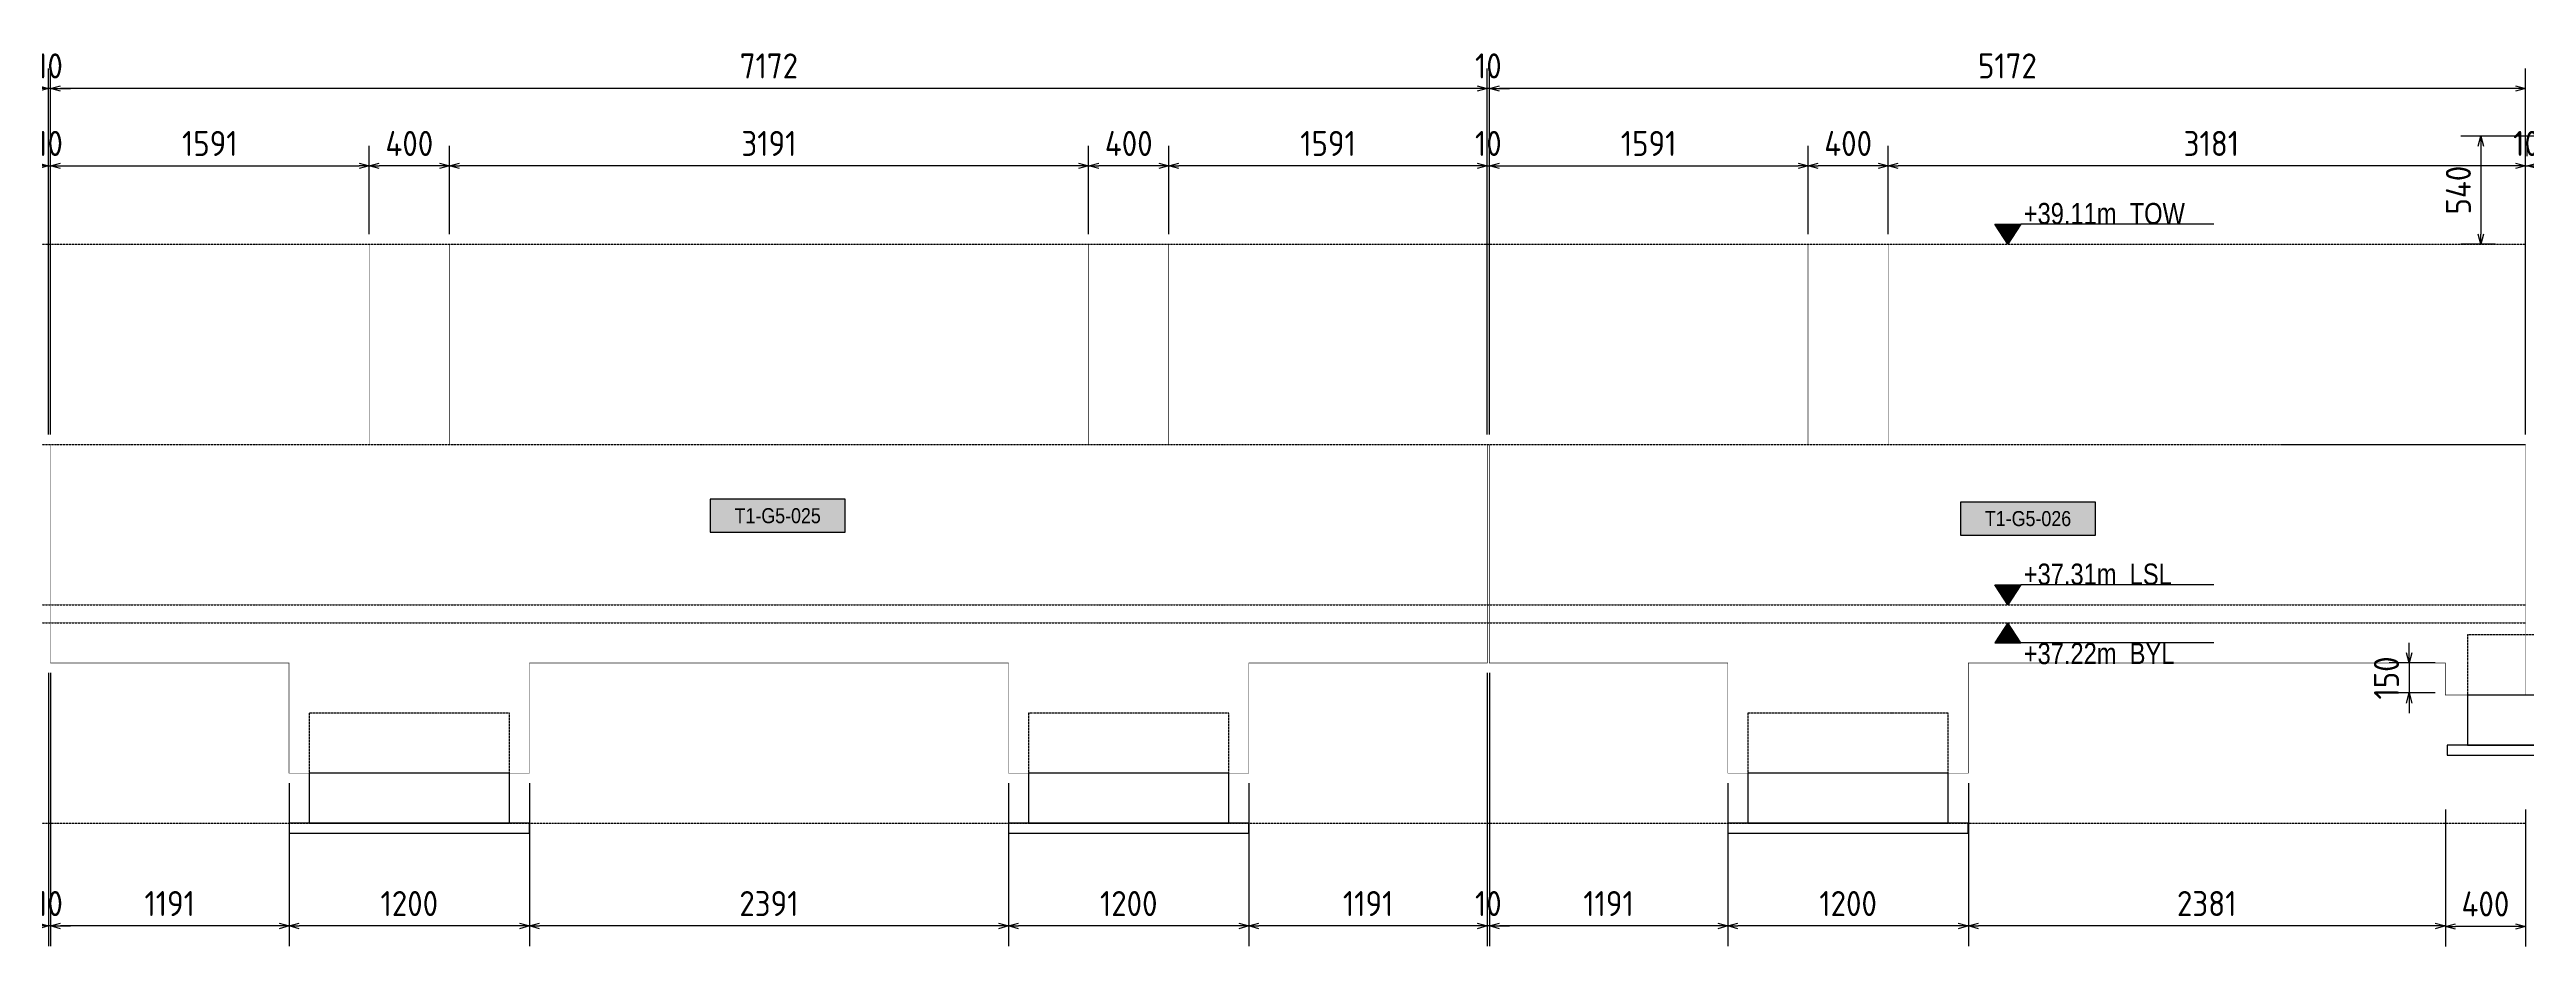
# Model space of a CAD drawing. Header units: centimetres. Extents: x -6122352 to 4157695, y -1694241 to 1947892.
# Drawn here: x 3335154 to 3347518, y -40057 to -35580 of the extents above; entities that cross this region are included whole.
import ezdxf
from ezdxf.enums import TextEntityAlignment as Align

# ---------------------------------------------------------------- set-up
doc = ezdxf.new("R2010")
doc.units = ezdxf.units.CM
doc.header["$MEASUREMENT"] = 0
doc.header["$PDMODE"] = 66
doc.header["$PDSIZE"] = 100
doc.linetypes.add('23585-XR-AR-END-SETTING OUT PLAN$0$HIDDEN', pattern=[0.375, 0.25, -0.125])
doc.linetypes.add('DASHED2', pattern=[0.375, 0.25, -0.125])
for name, color, linetype in [('0-T1-NEW', 7, 'Continuous'), ('00-MI-DIM', 7, 'Continuous'), ('@MI-TYPE-01', 30, 'Continuous'), ('JML-Dimension', 1, 'Continuous'), ('PANEL-TAGS', 7, 'Continuous'), ('SECTION', 130, 'Continuous')]:
    doc.layers.add(name, color=color, linetype=linetype)
doc.styles.add('PANELTAG_STYLE', font='arial.ttf')
doc.styles.add('Schueco-BEMSTIL', font='isocpeur.ttf', dxfattribs={"width": 0.9})
doc.styles.add('txt-Pisa-std', font='arial.ttf', dxfattribs={"width": 0.8})
doc.dimstyles.new('MI- JWC-TXT-2.5 MM', dxfattribs={"dimscale": 1.5, "dimtxt": 2.5, "dimasz": 1, "dimexe": 2, "dimexo": 1, "dimgap": 1, "dimtad": 1, "dimdec": 0, "dimdsep": 46, "dimtxsty": 'Schueco-BEMSTIL', "dimblk": 'OPEN30', "dimcen": 0, "dimdle": 2, "dimclrd": 140, "dimclre": 8, "dimclrt": 40, "dimadec": 0, "dimazin": 2, "dimtfac": 1, "dimtdec": 0, "dimtix": 1, "dimtmove": 2, "dimatfit": 3, "dimldrblk": 'OPEN', "dimfxl": 2, "dimlwd": -1, "dimlwe": -1, "dimarcsym": 0})

# ---------------------------------------------------------------- blocks, each defined once
blk = doc.blocks.new('_Open30')
at = {"color": 0, "linetype": 'ByBlock', "lineweight": -2}
for p, q in [((-1, 0.27), (0, 0)), ((0, 0), (-1, -0.27)), ((0, 0), (-1, 0))]:
    blk.add_line(p, q, dxfattribs=at)
blk = doc.blocks.new('*D2909')
at = {"layer": '00-MI-DIM', "color": 8, "transparency": 16777216}
for p, q in [((3344332, -36502), (3344332, -36061)), ((3347513, -37502), (3347513, -36061))]:
    blk.add_line(p, q, dxfattribs=at)
at = {"layer": '00-MI-DIM', "color": 140, "transparency": 16777216}
blk.add_line((3347463, -36161), (3344382, -36161), dxfattribs=at)
at = {"layer": 'Defpoints', "color": 0, "transparency": 16777216}
for p in [(3344332, -36161), (3344332, -36552), (3347513, -37552)]:
    blk.add_point(p, dxfattribs=at)
at = {"layer": '00-MI-DIM', "color": 140, "transparency": 16777216, "xscale": 50, "yscale": 50, "zscale": 50, "rotation": 180}
blk.add_blockref('_Open30', (3344332, -36161), dxfattribs=at)
at = {"layer": '00-MI-DIM', "color": 140, "transparency": 16777216, "xscale": 50, "yscale": 50, "zscale": 50}
blk.add_blockref('_Open30', (3347513, -36161), dxfattribs=at)
at = {"layer": '00-MI-DIM', "color": 40, "transparency": 16777216, "insert": (3345945, -36049), "char_height": 125, "attachment_point": 5, "style": 'Schueco-BEMSTIL'}
blk.add_mtext('3181', dxfattribs=at)
blk = doc.blocks.new('_Open')
at = {"color": 0, "linetype": 'ByBlock', "lineweight": -2}
for p, q in [((-1, 0.2), (0, 0)), ((-1, -0.2), (0, 0)), ((0, 0), (-1, 0))]:
    blk.add_line(p, q, dxfattribs=at)
blk = doc.blocks.new('*D2910')
at = {"layer": '00-MI-DIM', "color": 8, "transparency": 16777216}
for p, q in [((3343932, -36502), (3343932, -36061)), ((3344332, -36502), (3344332, -36061))]:
    blk.add_line(p, q, dxfattribs=at)
at = {"layer": '00-MI-DIM', "color": 140, "transparency": 16777216}
blk.add_line((3344282, -36161), (3343982, -36161), dxfattribs=at)
at = {"layer": 'Defpoints', "color": 0, "transparency": 16777216}
for p in [(3343932, -36161), (3343932, -36552), (3344332, -36552)]:
    blk.add_point(p, dxfattribs=at)
at = {"layer": '00-MI-DIM', "color": 140, "transparency": 16777216, "xscale": 50, "yscale": 50, "zscale": 50, "rotation": 180}
blk.add_blockref('_Open30', (3343932, -36161), dxfattribs=at)
at = {"layer": '00-MI-DIM', "color": 140, "transparency": 16777216, "xscale": 50, "yscale": 50, "zscale": 50}
blk.add_blockref('_Open30', (3344332, -36161), dxfattribs=at)
at = {"layer": '00-MI-DIM', "color": 40, "transparency": 16777216, "insert": (3344132, -36049), "char_height": 125, "attachment_point": 5, "style": 'Schueco-BEMSTIL'}
blk.add_mtext('400', dxfattribs=at)
blk = doc.blocks.new('*D2911')
at = {"layer": '00-MI-DIM', "color": 8, "transparency": 16777216}
for p, q in [((3340741, -36502), (3340741, -36061)), ((3342331, -36502), (3342331, -36061))]:
    blk.add_line(p, q, dxfattribs=at)
at = {"layer": '00-MI-DIM', "color": 140, "transparency": 16777216}
blk.add_line((3342281, -36161), (3340791, -36161), dxfattribs=at)
at = {"layer": 'Defpoints', "color": 0, "transparency": 16777216}
for p in [(3340741, -36161), (3340741, -36552), (3342331, -36552)]:
    blk.add_point(p, dxfattribs=at)
at = {"layer": '00-MI-DIM', "color": 140, "transparency": 16777216, "xscale": 50, "yscale": 50, "zscale": 50, "rotation": 180}
blk.add_blockref('_Open30', (3340741, -36161), dxfattribs=at)
at = {"layer": '00-MI-DIM', "color": 140, "transparency": 16777216, "xscale": 50, "yscale": 50, "zscale": 50}
blk.add_blockref('_Open30', (3342331, -36161), dxfattribs=at)
at = {"layer": '00-MI-DIM', "color": 40, "transparency": 16777216, "insert": (3341536, -36049), "char_height": 125, "attachment_point": 5, "style": 'Schueco-BEMSTIL'}
blk.add_mtext('1591', dxfattribs=at)
blk = doc.blocks.new('*D2912')
at = {"layer": '00-MI-DIM', "color": 8, "transparency": 16777216}
for p, q in [((3340341, -36502), (3340341, -36061)), ((3340741, -36142), (3340741, -36061))]:
    blk.add_line(p, q, dxfattribs=at)
at = {"layer": '00-MI-DIM', "color": 140, "transparency": 16777216}
blk.add_line((3340691, -36161), (3340391, -36161), dxfattribs=at)
at = {"layer": 'Defpoints', "color": 0, "transparency": 16777216}
for p in [(3340341, -36161), (3340741, -36192), (3340341, -36552)]:
    blk.add_point(p, dxfattribs=at)
at = {"layer": '00-MI-DIM', "color": 140, "transparency": 16777216, "xscale": 50, "yscale": 50, "zscale": 50, "rotation": 180}
blk.add_blockref('_Open30', (3340341, -36161), dxfattribs=at)
at = {"layer": '00-MI-DIM', "color": 140, "transparency": 16777216, "xscale": 50, "yscale": 50, "zscale": 50}
blk.add_blockref('_Open30', (3340741, -36161), dxfattribs=at)
at = {"layer": '00-MI-DIM', "color": 40, "transparency": 16777216, "insert": (3340541, -36049), "char_height": 125, "attachment_point": 5, "style": 'Schueco-BEMSTIL'}
blk.add_mtext('400', dxfattribs=at)
blk = doc.blocks.new('*D2913')
at = {"layer": '00-MI-DIM', "color": 8, "transparency": 16777216}
for p, q in [((3337150, -36502), (3337150, -36061)), ((3340341, -36502), (3340341, -36061))]:
    blk.add_line(p, q, dxfattribs=at)
at = {"layer": '00-MI-DIM', "color": 140, "transparency": 16777216}
blk.add_line((3340291, -36161), (3337200, -36161), dxfattribs=at)
at = {"layer": 'Defpoints', "color": 0, "transparency": 16777216}
for p in [(3337150, -36161), (3337150, -36552), (3340341, -36552)]:
    blk.add_point(p, dxfattribs=at)
at = {"layer": '00-MI-DIM', "color": 140, "transparency": 16777216, "xscale": 50, "yscale": 50, "zscale": 50, "rotation": 180}
blk.add_blockref('_Open30', (3337150, -36161), dxfattribs=at)
at = {"layer": '00-MI-DIM', "color": 140, "transparency": 16777216, "xscale": 50, "yscale": 50, "zscale": 50}
blk.add_blockref('_Open30', (3340341, -36161), dxfattribs=at)
at = {"layer": '00-MI-DIM', "color": 40, "transparency": 16777216, "insert": (3338745, -36049), "char_height": 125, "attachment_point": 5, "style": 'Schueco-BEMSTIL'}
blk.add_mtext('3191', dxfattribs=at)
blk = doc.blocks.new('*D2914')
at = {"layer": '00-MI-DIM', "color": 8, "transparency": 16777216}
for p, q in [((3336750, -36502), (3336750, -36061)), ((3337150, -36502), (3337150, -36061))]:
    blk.add_line(p, q, dxfattribs=at)
at = {"layer": '00-MI-DIM', "color": 140, "transparency": 16777216}
blk.add_line((3337100, -36161), (3336800, -36161), dxfattribs=at)
at = {"layer": 'Defpoints', "color": 0, "transparency": 16777216}
for p in [(3336750, -36161), (3336750, -36552), (3337150, -36552)]:
    blk.add_point(p, dxfattribs=at)
at = {"layer": '00-MI-DIM', "color": 140, "transparency": 16777216, "xscale": 50, "yscale": 50, "zscale": 50, "rotation": 180}
blk.add_blockref('_Open30', (3336750, -36161), dxfattribs=at)
at = {"layer": '00-MI-DIM', "color": 140, "transparency": 16777216, "xscale": 50, "yscale": 50, "zscale": 50}
blk.add_blockref('_Open30', (3337150, -36161), dxfattribs=at)
at = {"layer": '00-MI-DIM', "color": 40, "transparency": 16777216, "insert": (3336950, -36049), "char_height": 125, "attachment_point": 5, "style": 'Schueco-BEMSTIL'}
blk.add_mtext('400', dxfattribs=at)
blk = doc.blocks.new('*D2924')
at = {"layer": '00-MI-DIM', "color": 8, "transparency": 16777216}
for p, q in [((3342341, -37502), (3342341, -35675)), ((3347513, -37502), (3347513, -35675))]:
    blk.add_line(p, q, dxfattribs=at)
at = {"layer": '00-MI-DIM', "color": 140, "transparency": 16777216}
blk.add_line((3347463, -35775), (3342391, -35775), dxfattribs=at)
at = {"layer": 'Defpoints', "color": 0, "transparency": 16777216}
for p in [(3342341, -35775), (3342341, -37552), (3347513, -37552)]:
    blk.add_point(p, dxfattribs=at)
at = {"layer": '00-MI-DIM', "color": 140, "transparency": 16777216, "xscale": 50, "yscale": 50, "zscale": 50, "rotation": 180}
blk.add_blockref('_Open30', (3342341, -35775), dxfattribs=at)
at = {"layer": '00-MI-DIM', "color": 140, "transparency": 16777216, "xscale": 50, "yscale": 50, "zscale": 50}
blk.add_blockref('_Open30', (3347513, -35775), dxfattribs=at)
at = {"layer": '00-MI-DIM', "color": 40, "transparency": 16777216, "insert": (3344927, -35662), "char_height": 125, "attachment_point": 5, "style": 'Schueco-BEMSTIL'}
blk.add_mtext('5172', dxfattribs=at)
blk = doc.blocks.new('*D2925')
at = {"layer": '00-MI-DIM', "color": 8, "transparency": 16777216}
for p, q in [((3342331, -37502), (3342331, -35675)), ((3342341, -37502), (3342341, -35675))]:
    blk.add_line(p, q, dxfattribs=at)
at = {"layer": '00-MI-DIM', "color": 140, "transparency": 16777216}
for p, q in [((3342281, -35775), (3342231, -35775)), ((3342341, -35775), (3342331, -35775)), ((3342391, -35775), (3342441, -35775))]:
    blk.add_line(p, q, dxfattribs=at)
at = {"layer": 'Defpoints', "color": 0, "transparency": 16777216}
for p in [(3342331, -35775), (3342331, -37552), (3342341, -37552)]:
    blk.add_point(p, dxfattribs=at)
at = {"layer": '00-MI-DIM', "color": 140, "transparency": 16777216, "xscale": 50, "yscale": 50, "zscale": 50}
blk.add_blockref('_Open30', (3342331, -35775), dxfattribs=at)
at = {"layer": '00-MI-DIM', "color": 140, "transparency": 16777216, "xscale": 50, "yscale": 50, "zscale": 50, "rotation": 180}
blk.add_blockref('_Open30', (3342341, -35775), dxfattribs=at)
at = {"layer": '00-MI-DIM', "color": 40, "transparency": 16777216, "insert": (3342336, -35662), "char_height": 125, "attachment_point": 5, "style": 'Schueco-BEMSTIL'}
blk.add_mtext('10', dxfattribs=at)
blk = doc.blocks.new('*D2926')
at = {"layer": '00-MI-DIM', "color": 8, "transparency": 16777216}
for p, q in [((3335159, -37502), (3335159, -35675)), ((3342331, -37502), (3342331, -35675))]:
    blk.add_line(p, q, dxfattribs=at)
at = {"layer": '00-MI-DIM', "color": 140, "transparency": 16777216}
blk.add_line((3342281, -35775), (3335209, -35775), dxfattribs=at)
at = {"layer": 'Defpoints', "color": 0, "transparency": 16777216}
for p in [(3335159, -35775), (3335159, -37552), (3342331, -37552)]:
    blk.add_point(p, dxfattribs=at)
at = {"layer": '00-MI-DIM', "color": 140, "transparency": 16777216, "xscale": 50, "yscale": 50, "zscale": 50, "rotation": 180}
blk.add_blockref('_Open30', (3335159, -35775), dxfattribs=at)
at = {"layer": '00-MI-DIM', "color": 140, "transparency": 16777216, "xscale": 50, "yscale": 50, "zscale": 50}
blk.add_blockref('_Open30', (3342331, -35775), dxfattribs=at)
at = {"layer": '00-MI-DIM', "color": 40, "transparency": 16777216, "insert": (3338745, -35662), "char_height": 125, "attachment_point": 5, "style": 'Schueco-BEMSTIL'}
blk.add_mtext('7172', dxfattribs=at)
blk = doc.blocks.new('*D2927')
at = {"layer": '00-MI-DIM', "color": 8, "transparency": 16777216}
for p, q in [((3335149, -37502), (3335149, -35675)), ((3335159, -37502), (3335159, -35675))]:
    blk.add_line(p, q, dxfattribs=at)
at = {"layer": '00-MI-DIM', "color": 140, "transparency": 16777216}
for p, q in [((3335099, -35775), (3335049, -35775)), ((3335159, -35775), (3335149, -35775)), ((3335209, -35775), (3335259, -35775))]:
    blk.add_line(p, q, dxfattribs=at)
at = {"layer": 'Defpoints', "color": 0, "transparency": 16777216}
for p in [(3335149, -35775), (3335149, -37552), (3335159, -37552)]:
    blk.add_point(p, dxfattribs=at)
at = {"layer": '00-MI-DIM', "color": 140, "transparency": 16777216, "xscale": 50, "yscale": 50, "zscale": 50}
blk.add_blockref('_Open30', (3335149, -35775), dxfattribs=at)
at = {"layer": '00-MI-DIM', "color": 140, "transparency": 16777216, "xscale": 50, "yscale": 50, "zscale": 50, "rotation": 180}
blk.add_blockref('_Open30', (3335159, -35775), dxfattribs=at)
at = {"layer": '00-MI-DIM', "color": 40, "transparency": 16777216, "insert": (3335154, -35662), "char_height": 125, "attachment_point": 5, "style": 'Schueco-BEMSTIL'}
blk.add_mtext('10', dxfattribs=at)
blk = doc.blocks.new('*D2892')
at = {"layer": '00-MI-DIM', "color": 8, "transparency": 16777216}
for p, q in [((3347113, -39374), (3347113, -40057)), ((3347513, -39374), (3347513, -40057))]:
    blk.add_line(p, q, dxfattribs=at)
at = {"layer": '00-MI-DIM', "color": 140, "transparency": 16777216}
blk.add_line((3347463, -39957), (3347163, -39957), dxfattribs=at)
at = {"layer": 'Defpoints', "color": 0, "transparency": 16777216}
for p in [(3347113, -39324), (3347513, -39324), (3347113, -39957)]:
    blk.add_point(p, dxfattribs=at)
at = {"layer": '00-MI-DIM', "color": 140, "transparency": 16777216, "xscale": 50, "yscale": 50, "zscale": 50, "rotation": 180}
blk.add_blockref('_Open30', (3347113, -39957), dxfattribs=at)
at = {"layer": '00-MI-DIM', "color": 140, "transparency": 16777216, "xscale": 50, "yscale": 50, "zscale": 50}
blk.add_blockref('_Open30', (3347513, -39957), dxfattribs=at)
at = {"layer": '00-MI-DIM', "color": 40, "transparency": 16777216, "insert": (3347313, -39845), "char_height": 125, "attachment_point": 5, "style": 'Schueco-BEMSTIL'}
blk.add_mtext('400', dxfattribs=at)
blk = doc.blocks.new('*D2893')
at = {"layer": '00-MI-DIM', "color": 8, "transparency": 16777216}
for p, q in [((3344732, -39242), (3344732, -40055)), ((3347113, -39574), (3347113, -40055))]:
    blk.add_line(p, q, dxfattribs=at)
at = {"layer": '00-MI-DIM', "color": 140, "transparency": 16777216}
blk.add_line((3347063, -39955), (3344782, -39955), dxfattribs=at)
at = {"layer": 'Defpoints', "color": 0, "transparency": 16777216}
for p in [(3344732, -39192), (3347113, -39524), (3344732, -39955)]:
    blk.add_point(p, dxfattribs=at)
at = {"layer": '00-MI-DIM', "color": 140, "transparency": 16777216, "xscale": 50, "yscale": 50, "zscale": 50, "rotation": 180}
blk.add_blockref('_Open30', (3344732, -39955), dxfattribs=at)
at = {"layer": '00-MI-DIM', "color": 140, "transparency": 16777216, "xscale": 50, "yscale": 50, "zscale": 50}
blk.add_blockref('_Open30', (3347113, -39955), dxfattribs=at)
at = {"layer": '00-MI-DIM', "color": 40, "transparency": 16777216, "insert": (3345922, -39843), "char_height": 125, "attachment_point": 5, "style": 'Schueco-BEMSTIL'}
blk.add_mtext('2381', dxfattribs=at)
blk = doc.blocks.new('*D2894')
at = {"layer": '00-MI-DIM', "color": 8, "transparency": 16777216}
for p, q in [((3343532, -39242), (3343532, -40055)), ((3344732, -39242), (3344732, -40055))]:
    blk.add_line(p, q, dxfattribs=at)
at = {"layer": '00-MI-DIM', "color": 140, "transparency": 16777216}
blk.add_line((3344682, -39955), (3343582, -39955), dxfattribs=at)
at = {"layer": 'Defpoints', "color": 0, "transparency": 16777216}
for p in [(3343532, -39192), (3344732, -39192), (3343532, -39955)]:
    blk.add_point(p, dxfattribs=at)
at = {"layer": '00-MI-DIM', "color": 140, "transparency": 16777216, "xscale": 50, "yscale": 50, "zscale": 50, "rotation": 180}
blk.add_blockref('_Open30', (3343532, -39955), dxfattribs=at)
at = {"layer": '00-MI-DIM', "color": 140, "transparency": 16777216, "xscale": 50, "yscale": 50, "zscale": 50}
blk.add_blockref('_Open30', (3344732, -39955), dxfattribs=at)
at = {"layer": '00-MI-DIM', "color": 40, "transparency": 16777216, "insert": (3344132, -39843), "char_height": 125, "attachment_point": 5, "style": 'Schueco-BEMSTIL'}
blk.add_mtext('1200', dxfattribs=at)
blk = doc.blocks.new('*D2895')
at = {"layer": '00-MI-DIM', "color": 8, "transparency": 16777216}
for p, q in [((3342341, -38692), (3342341, -40055)), ((3343532, -39242), (3343532, -40055))]:
    blk.add_line(p, q, dxfattribs=at)
at = {"layer": '00-MI-DIM', "color": 140, "transparency": 16777216}
blk.add_line((3343482, -39955), (3342391, -39955), dxfattribs=at)
at = {"layer": 'Defpoints', "color": 0, "transparency": 16777216}
for p in [(3342341, -38642), (3343532, -39192), (3342341, -39955)]:
    blk.add_point(p, dxfattribs=at)
at = {"layer": '00-MI-DIM', "color": 140, "transparency": 16777216, "xscale": 50, "yscale": 50, "zscale": 50, "rotation": 180}
blk.add_blockref('_Open30', (3342341, -39955), dxfattribs=at)
at = {"layer": '00-MI-DIM', "color": 140, "transparency": 16777216, "xscale": 50, "yscale": 50, "zscale": 50}
blk.add_blockref('_Open30', (3343532, -39955), dxfattribs=at)
at = {"layer": '00-MI-DIM', "color": 40, "transparency": 16777216, "insert": (3342936, -39843), "char_height": 125, "attachment_point": 5, "style": 'Schueco-BEMSTIL'}
blk.add_mtext('1191', dxfattribs=at)
blk = doc.blocks.new('*D2896')
at = {"layer": '00-MI-DIM', "color": 8, "transparency": 16777216}
for p, q in [((3342331, -38692), (3342331, -40055)), ((3342341, -38692), (3342341, -40055))]:
    blk.add_line(p, q, dxfattribs=at)
at = {"layer": '00-MI-DIM', "color": 140, "transparency": 16777216}
for p, q in [((3342281, -39955), (3342231, -39955)), ((3342341, -39955), (3342331, -39955)), ((3342391, -39955), (3342441, -39955))]:
    blk.add_line(p, q, dxfattribs=at)
at = {"layer": 'Defpoints', "color": 0, "transparency": 16777216}
for p in [(3342331, -38642), (3342341, -38642), (3342331, -39955)]:
    blk.add_point(p, dxfattribs=at)
at = {"layer": '00-MI-DIM', "color": 140, "transparency": 16777216, "xscale": 50, "yscale": 50, "zscale": 50}
blk.add_blockref('_Open30', (3342331, -39955), dxfattribs=at)
at = {"layer": '00-MI-DIM', "color": 140, "transparency": 16777216, "xscale": 50, "yscale": 50, "zscale": 50, "rotation": 180}
blk.add_blockref('_Open30', (3342341, -39955), dxfattribs=at)
at = {"layer": '00-MI-DIM', "color": 40, "transparency": 16777216, "insert": (3342336, -39843), "char_height": 125, "attachment_point": 5, "style": 'Schueco-BEMSTIL'}
blk.add_mtext('10', dxfattribs=at)
blk = doc.blocks.new('*D2897')
at = {"layer": '00-MI-DIM', "color": 8, "transparency": 16777216}
for p, q in [((3342331, -38692), (3342331, -40055)), ((3341141, -39242), (3341141, -40055))]:
    blk.add_line(p, q, dxfattribs=at)
at = {"layer": '00-MI-DIM', "color": 140, "transparency": 16777216}
blk.add_line((3342281, -39955), (3341191, -39955), dxfattribs=at)
at = {"layer": 'Defpoints', "color": 0, "transparency": 16777216}
for p in [(3342331, -38642), (3341141, -39192), (3341141, -39955)]:
    blk.add_point(p, dxfattribs=at)
at = {"layer": '00-MI-DIM', "color": 140, "transparency": 16777216, "xscale": 50, "yscale": 50, "zscale": 50, "rotation": 180}
blk.add_blockref('_Open30', (3341141, -39955), dxfattribs=at)
at = {"layer": '00-MI-DIM', "color": 140, "transparency": 16777216, "xscale": 50, "yscale": 50, "zscale": 50}
blk.add_blockref('_Open30', (3342331, -39955), dxfattribs=at)
at = {"layer": '00-MI-DIM', "color": 40, "transparency": 16777216, "insert": (3341736, -39843), "char_height": 125, "attachment_point": 5, "style": 'Schueco-BEMSTIL'}
blk.add_mtext('1191', dxfattribs=at)
blk = doc.blocks.new('*D2898')
at = {"layer": '00-MI-DIM', "color": 8, "transparency": 16777216}
for p, q in [((3339941, -39242), (3339941, -40055)), ((3341141, -39242), (3341141, -40055))]:
    blk.add_line(p, q, dxfattribs=at)
at = {"layer": '00-MI-DIM', "color": 140, "transparency": 16777216}
blk.add_line((3341091, -39955), (3339991, -39955), dxfattribs=at)
at = {"layer": 'Defpoints', "color": 0, "transparency": 16777216}
for p in [(3339941, -39192), (3341141, -39192), (3339941, -39955)]:
    blk.add_point(p, dxfattribs=at)
at = {"layer": '00-MI-DIM', "color": 140, "transparency": 16777216, "xscale": 50, "yscale": 50, "zscale": 50, "rotation": 180}
blk.add_blockref('_Open30', (3339941, -39955), dxfattribs=at)
at = {"layer": '00-MI-DIM', "color": 140, "transparency": 16777216, "xscale": 50, "yscale": 50, "zscale": 50}
blk.add_blockref('_Open30', (3341141, -39955), dxfattribs=at)
at = {"layer": '00-MI-DIM', "color": 40, "transparency": 16777216, "insert": (3340541, -39843), "char_height": 125, "attachment_point": 5, "style": 'Schueco-BEMSTIL'}
blk.add_mtext('1200', dxfattribs=at)
blk = doc.blocks.new('*D2899')
at = {"layer": '00-MI-DIM', "color": 8, "transparency": 16777216}
for p, q in [((3337550, -39242), (3337550, -40055)), ((3339941, -39242), (3339941, -40055))]:
    blk.add_line(p, q, dxfattribs=at)
at = {"layer": '00-MI-DIM', "color": 140, "transparency": 16777216}
blk.add_line((3339891, -39955), (3337600, -39955), dxfattribs=at)
at = {"layer": 'Defpoints', "color": 0, "transparency": 16777216}
for p in [(3337550, -39192), (3339941, -39192), (3337550, -39955)]:
    blk.add_point(p, dxfattribs=at)
at = {"layer": '00-MI-DIM', "color": 140, "transparency": 16777216, "xscale": 50, "yscale": 50, "zscale": 50, "rotation": 180}
blk.add_blockref('_Open30', (3337550, -39955), dxfattribs=at)
at = {"layer": '00-MI-DIM', "color": 140, "transparency": 16777216, "xscale": 50, "yscale": 50, "zscale": 50}
blk.add_blockref('_Open30', (3339941, -39955), dxfattribs=at)
at = {"layer": '00-MI-DIM', "color": 40, "transparency": 16777216, "insert": (3338745, -39843), "char_height": 125, "attachment_point": 5, "style": 'Schueco-BEMSTIL'}
blk.add_mtext('2391', dxfattribs=at)
blk = doc.blocks.new('*D2900')
at = {"layer": '00-MI-DIM', "color": 8, "transparency": 16777216}
for p, q in [((3336350, -39242), (3336350, -40055)), ((3337550, -39242), (3337550, -40055))]:
    blk.add_line(p, q, dxfattribs=at)
at = {"layer": '00-MI-DIM', "color": 140, "transparency": 16777216}
blk.add_line((3337500, -39955), (3336400, -39955), dxfattribs=at)
at = {"layer": 'Defpoints', "color": 0, "transparency": 16777216}
for p in [(3336350, -39192), (3337550, -39192), (3336350, -39955)]:
    blk.add_point(p, dxfattribs=at)
at = {"layer": '00-MI-DIM', "color": 140, "transparency": 16777216, "xscale": 50, "yscale": 50, "zscale": 50, "rotation": 180}
blk.add_blockref('_Open30', (3336350, -39955), dxfattribs=at)
at = {"layer": '00-MI-DIM', "color": 140, "transparency": 16777216, "xscale": 50, "yscale": 50, "zscale": 50}
blk.add_blockref('_Open30', (3337550, -39955), dxfattribs=at)
at = {"layer": '00-MI-DIM', "color": 40, "transparency": 16777216, "insert": (3336950, -39843), "char_height": 125, "attachment_point": 5, "style": 'Schueco-BEMSTIL'}
blk.add_mtext('1200', dxfattribs=at)
blk = doc.blocks.new('*D2901')
at = {"layer": '00-MI-DIM', "color": 8, "transparency": 16777216}
for p, q in [((3335159, -38692), (3335159, -40055)), ((3336350, -39242), (3336350, -40055))]:
    blk.add_line(p, q, dxfattribs=at)
at = {"layer": '00-MI-DIM', "color": 140, "transparency": 16777216}
blk.add_line((3336300, -39955), (3335209, -39955), dxfattribs=at)
at = {"layer": 'Defpoints', "color": 0, "transparency": 16777216}
for p in [(3335159, -38642), (3336350, -39192), (3335159, -39955)]:
    blk.add_point(p, dxfattribs=at)
at = {"layer": '00-MI-DIM', "color": 140, "transparency": 16777216, "xscale": 50, "yscale": 50, "zscale": 50, "rotation": 180}
blk.add_blockref('_Open30', (3335159, -39955), dxfattribs=at)
at = {"layer": '00-MI-DIM', "color": 140, "transparency": 16777216, "xscale": 50, "yscale": 50, "zscale": 50}
blk.add_blockref('_Open30', (3336350, -39955), dxfattribs=at)
at = {"layer": '00-MI-DIM', "color": 40, "transparency": 16777216, "insert": (3335754, -39843), "char_height": 125, "attachment_point": 5, "style": 'Schueco-BEMSTIL'}
blk.add_mtext('1191', dxfattribs=at)
blk = doc.blocks.new('*D2902')
at = {"layer": '00-MI-DIM', "color": 8, "transparency": 16777216}
for p, q in [((3335149, -38692), (3335149, -40055)), ((3335159, -38692), (3335159, -40055))]:
    blk.add_line(p, q, dxfattribs=at)
at = {"layer": '00-MI-DIM', "color": 140, "transparency": 16777216}
for p, q in [((3335099, -39955), (3335049, -39955)), ((3335159, -39955), (3335149, -39955)), ((3335209, -39955), (3335259, -39955))]:
    blk.add_line(p, q, dxfattribs=at)
at = {"layer": 'Defpoints', "color": 0, "transparency": 16777216}
for p in [(3335149, -38642), (3335159, -38642), (3335149, -39955)]:
    blk.add_point(p, dxfattribs=at)
at = {"layer": '00-MI-DIM', "color": 140, "transparency": 16777216, "xscale": 50, "yscale": 50, "zscale": 50}
blk.add_blockref('_Open30', (3335149, -39955), dxfattribs=at)
at = {"layer": '00-MI-DIM', "color": 140, "transparency": 16777216, "xscale": 50, "yscale": 50, "zscale": 50, "rotation": 180}
blk.add_blockref('_Open30', (3335159, -39955), dxfattribs=at)
at = {"layer": '00-MI-DIM', "color": 40, "transparency": 16777216, "insert": (3335154, -39843), "char_height": 125, "attachment_point": 5, "style": 'Schueco-BEMSTIL'}
blk.add_mtext('10', dxfattribs=at)
blk = doc.blocks.new('*U1106')
at = {"layer": 'JML-Dimension'}
h = blk.add_hatch(color=10, dxfattribs=at)
h.dxf.hatch_style = 1
h.paths.add_polyline_path([(0, 0), (-1.54, 2.37), (1.54, 2.37)])
blk.add_line((24.31, 2.37), (1.54, 2.37), dxfattribs=at)
blk.add_lwpolyline([(0, 0), (-1.54, 2.37), (1.54, 2.37), (0, 0)], dxfattribs=at)
at = {"color": 5, "style": 'txt-Pisa-std', "width": 0.8}
blk.add_attdef('+0.0', text='', height=2.5, dxfattribs=at).set_placement((1.87, 2.37), align=Align.BOTTOM_LEFT)
blk = doc.blocks.new('T1-FOOTING ELEVATION')
at = {"color": 9}
blk.add_lwpolyline([(-600, -250), (600, -250), (600, -300), (-600, -300)], close=True, dxfattribs=at)
at = {"layer": '@MI-TYPE-01', "color": 114, "linetype": '23585-XR-AR-END-SETTING OUT PLAN$0$HIDDEN', "ltscale": 20, "true_color": 0x139b48}
blk.add_lwpolyline([(-500, 0), (-500, 300), (500, 300), (500, 0)], dxfattribs=at)
at = {"layer": '@MI-TYPE-01', "color": 114, "true_color": 0x139b48}
blk.add_lwpolyline([(-500, 0), (500, 0), (500, -250), (-500, -250)], close=True, dxfattribs=at)
blk = doc.blocks.new('*D2881')
at = {"layer": '00-MI-DIM', "color": 140, "transparency": 16777216}
for p, q in [((3346932, -38592), (3346932, -38542)), ((3346932, -38642), (3346932, -38792)), ((3346932, -38842), (3346932, -38892))]:
    blk.add_line(p, q, dxfattribs=at)
at = {"layer": '00-MI-DIM', "color": 8, "transparency": 16777216}
for p, q in [((3347063, -38642), (3346832, -38642)), ((3347063, -38792), (3346832, -38792))]:
    blk.add_line(p, q, dxfattribs=at)
at = {"layer": 'Defpoints', "color": 0, "transparency": 16777216}
for p in [(3347113, -38642), (3346932, -38792), (3347113, -38792)]:
    blk.add_point(p, dxfattribs=at)
at = {"layer": '00-MI-DIM', "color": 140, "transparency": 16777216, "xscale": 50, "yscale": 50, "zscale": 50}
for p, rotation in [((3346932, -38642), 270), ((3346932, -38792), 90)]:
    blk.add_blockref('_Open30', p, dxfattribs=dict(at, rotation=rotation))
at = {"layer": '00-MI-DIM', "color": 40, "transparency": 16777216, "insert": (3346819, -38717), "char_height": 125, "attachment_point": 5, "rotation": 90, "style": 'Schueco-BEMSTIL'}
blk.add_mtext('150', dxfattribs=at)
blk = doc.blocks.new('*D2962')
at = {"layer": '00-MI-DIM', "color": 8, "transparency": 16777216}
for p, q in [((3335149, -36502), (3335149, -36061)), ((3335159, -36502), (3335159, -36061))]:
    blk.add_line(p, q, dxfattribs=at)
at = {"layer": '00-MI-DIM', "color": 140, "transparency": 16777216}
for p, q in [((3335099, -36161), (3335049, -36161)), ((3335149, -36161), (3335159, -36161)), ((3335209, -36161), (3335259, -36161))]:
    blk.add_line(p, q, dxfattribs=at)
at = {"layer": 'Defpoints', "color": 0, "transparency": 16777216}
for p in [(3335159, -36161), (3335149, -36552), (3335159, -36552)]:
    blk.add_point(p, dxfattribs=at)
at = {"layer": '00-MI-DIM', "color": 140, "transparency": 16777216, "xscale": 50, "yscale": 50, "zscale": 50}
blk.add_blockref('_Open30', (3335149, -36161), dxfattribs=at)
at = {"layer": '00-MI-DIM', "color": 140, "transparency": 16777216, "xscale": 50, "yscale": 50, "zscale": 50, "rotation": 180}
blk.add_blockref('_Open30', (3335159, -36161), dxfattribs=at)
at = {"layer": '00-MI-DIM', "color": 40, "transparency": 16777216, "insert": (3335154, -36049), "char_height": 125, "attachment_point": 5, "style": 'Schueco-BEMSTIL'}
blk.add_mtext('10', dxfattribs=at)
blk = doc.blocks.new('*D2963')
at = {"layer": '00-MI-DIM', "color": 8, "transparency": 16777216}
for p, q in [((3335159, -36502), (3335159, -36061)), ((3336750, -36502), (3336750, -36061))]:
    blk.add_line(p, q, dxfattribs=at)
at = {"layer": '00-MI-DIM', "color": 140, "transparency": 16777216}
blk.add_line((3335209, -36161), (3336700, -36161), dxfattribs=at)
at = {"layer": 'Defpoints', "color": 0, "transparency": 16777216}
for p in [(3336750, -36161), (3335159, -36552), (3336750, -36552)]:
    blk.add_point(p, dxfattribs=at)
at = {"layer": '00-MI-DIM', "color": 140, "transparency": 16777216, "xscale": 50, "yscale": 50, "zscale": 50, "rotation": 180}
blk.add_blockref('_Open30', (3335159, -36161), dxfattribs=at)
at = {"layer": '00-MI-DIM', "color": 140, "transparency": 16777216, "xscale": 50, "yscale": 50, "zscale": 50}
blk.add_blockref('_Open30', (3336750, -36161), dxfattribs=at)
at = {"layer": '00-MI-DIM', "color": 40, "transparency": 16777216, "insert": (3335954, -36049), "char_height": 125, "attachment_point": 5, "style": 'Schueco-BEMSTIL'}
blk.add_mtext('1591', dxfattribs=at)
blk = doc.blocks.new('*D2964')
at = {"layer": '00-MI-DIM', "color": 8, "transparency": 16777216}
for p, q in [((3342331, -36502), (3342331, -36061)), ((3342341, -36502), (3342341, -36061))]:
    blk.add_line(p, q, dxfattribs=at)
at = {"layer": '00-MI-DIM', "color": 140, "transparency": 16777216}
for p, q in [((3342281, -36161), (3342231, -36161)), ((3342331, -36161), (3342341, -36161)), ((3342391, -36161), (3342441, -36161))]:
    blk.add_line(p, q, dxfattribs=at)
at = {"layer": 'Defpoints', "color": 0, "transparency": 16777216}
for p in [(3342341, -36161), (3342331, -36552), (3342341, -36552)]:
    blk.add_point(p, dxfattribs=at)
at = {"layer": '00-MI-DIM', "color": 140, "transparency": 16777216, "xscale": 50, "yscale": 50, "zscale": 50}
blk.add_blockref('_Open30', (3342331, -36161), dxfattribs=at)
at = {"layer": '00-MI-DIM', "color": 140, "transparency": 16777216, "xscale": 50, "yscale": 50, "zscale": 50, "rotation": 180}
blk.add_blockref('_Open30', (3342341, -36161), dxfattribs=at)
at = {"layer": '00-MI-DIM', "color": 40, "transparency": 16777216, "insert": (3342336, -36049), "char_height": 125, "attachment_point": 5, "style": 'Schueco-BEMSTIL'}
blk.add_mtext('10', dxfattribs=at)
blk = doc.blocks.new('*D2965')
at = {"layer": '00-MI-DIM', "color": 8, "transparency": 16777216}
for p, q in [((3342341, -36502), (3342341, -36061)), ((3343932, -36502), (3343932, -36061))]:
    blk.add_line(p, q, dxfattribs=at)
at = {"layer": '00-MI-DIM', "color": 140, "transparency": 16777216}
blk.add_line((3342391, -36161), (3343882, -36161), dxfattribs=at)
at = {"layer": 'Defpoints', "color": 0, "transparency": 16777216}
for p in [(3343932, -36161), (3342341, -36552), (3343932, -36552)]:
    blk.add_point(p, dxfattribs=at)
at = {"layer": '00-MI-DIM', "color": 140, "transparency": 16777216, "xscale": 50, "yscale": 50, "zscale": 50, "rotation": 180}
blk.add_blockref('_Open30', (3342341, -36161), dxfattribs=at)
at = {"layer": '00-MI-DIM', "color": 140, "transparency": 16777216, "xscale": 50, "yscale": 50, "zscale": 50}
blk.add_blockref('_Open30', (3343932, -36161), dxfattribs=at)
at = {"layer": '00-MI-DIM', "color": 40, "transparency": 16777216, "insert": (3343136, -36049), "char_height": 125, "attachment_point": 5, "style": 'Schueco-BEMSTIL'}
blk.add_mtext('1591', dxfattribs=at)
blk = doc.blocks.new('*D2966')
at = {"layer": '00-MI-DIM', "color": 8, "transparency": 16777216}
for p, q in [((3347513, -37502), (3347513, -36061)), ((3347522, -36113), (3347522, -36061))]:
    blk.add_line(p, q, dxfattribs=at)
at = {"layer": '00-MI-DIM', "color": 140, "transparency": 16777216}
for p, q in [((3347463, -36161), (3347413, -36161)), ((3347513, -36161), (3347522, -36161)), ((3347572, -36161), (3347622, -36161))]:
    blk.add_line(p, q, dxfattribs=at)
at = {"layer": 'Defpoints', "color": 0, "transparency": 16777216}
for p in [(3347522, -36161), (3347522, -36163), (3347513, -37552)]:
    blk.add_point(p, dxfattribs=at)
at = {"layer": '00-MI-DIM', "color": 140, "transparency": 16777216, "xscale": 50, "yscale": 50, "zscale": 50}
blk.add_blockref('_Open30', (3347513, -36161), dxfattribs=at)
at = {"layer": '00-MI-DIM', "color": 140, "transparency": 16777216, "xscale": 50, "yscale": 50, "zscale": 50, "rotation": 180}
blk.add_blockref('_Open30', (3347522, -36161), dxfattribs=at)
at = {"layer": '00-MI-DIM', "color": 40, "transparency": 16777216, "insert": (3347518, -36049), "char_height": 125, "attachment_point": 5, "style": 'Schueco-BEMSTIL'}
blk.add_mtext('10', dxfattribs=at)
blk = doc.blocks.new('PANELTAG')
at = {"layer": 'PANEL-TAGS', "color": 1}
blk.add_lwpolyline([(-13.5, -3.3), (13.5, -3.3), (13.5, 3.3), (-13.5, 3.3)], close=True, dxfattribs=at)
at = {"layer": 'PANEL-TAGS', "color": 40, "true_color": 0xffd700}
blk.add_solid([(-13.5, -3.3), (13.5, -3.3), (-13.5, 3.3), (13.5, 3.3)], dxfattribs=at)
at = {"layer": 'PANEL-TAGS', "color": 5, "style": 'PANELTAG_STYLE', "width": 0.85}
blk.add_attdef('TAGNO', text='', height=3, dxfattribs=at).set_placement((0, 0), align=Align.MIDDLE)
blk = doc.blocks.new('*D3697')
at = {"layer": '@MI-TYPE-01', "color": 8, "transparency": 16777216}
for p, q in [((3347626, -36012), (3347190, -36012)), ((3347363, -36552), (3347190, -36552))]:
    blk.add_line(p, q, dxfattribs=at)
at = {"layer": '@MI-TYPE-01', "color": 140, "transparency": 16777216}
blk.add_line((3347290, -36062), (3347290, -36502), dxfattribs=at)
at = {"layer": 'Defpoints', "color": 0, "transparency": 16777216}
for p in [(3347676, -36012), (3347290, -36552), (3347413, -36552)]:
    blk.add_point(p, dxfattribs=at)
at = {"layer": '@MI-TYPE-01', "color": 140, "transparency": 16777216, "xscale": 50, "yscale": 50, "zscale": 50}
for p, rotation in [((3347290, -36012), 90), ((3347290, -36552), 270)]:
    blk.add_blockref('_Open30', p, dxfattribs=dict(at, rotation=rotation))
at = {"layer": '@MI-TYPE-01', "color": 40, "transparency": 16777216, "insert": (3347178, -36282), "char_height": 125, "attachment_point": 5, "rotation": 90, "style": 'Schueco-BEMSTIL'}
blk.add_mtext('540', dxfattribs=at)

msp = doc.modelspace()

# ---------------------------------------------------------------- linework, layer by layer
at = {"color": 160, "linetype": 'DASHED2', "ltscale": 5}
for points in [[(3328918.01696, -36552.01196), (3347512.89741, -36552.01196)], [(3328918.01696, -37552.01196), (3347512.89741, -37552.01196)], [(3328918.01696, -38352.01196), (3347512.89741, -38352.01196)], [(3328918.01696, -38442.01196), (3347512.89741, -38442.01196)], [(3328918.01696, -39442.01196), (3347512.89741, -39442.01196)]]:
    msp.add_lwpolyline(points, dxfattribs=at)
at = {"layer": '0-T1-NEW', "color": 30, "ltscale": 20, "const_width": 2.5}
for points in [[(3342331.21126, -38642.01196), (3342331.21126, -37552.01196), (3340740.64923, -37552.01196), (3340740.64923, -36552.01196), (3340340.64923, -36552.01196), (3340340.64923, -37552.01196), (3337149.80617, -37552.01196), (3337149.80617, -36552.01196), (3336749.80617, -36552.01196), (3336749.80617, -37552.01196), (3335159.10364, -37552.01196), (3335159.10364, -38642.01196), (3336349.80617, -38642.01196), (3336349.80617, -39192.01196), (3337549.80617, -39192.01196), (3337549.80617, -38642.01196), (3339940.64923, -38642.01196), (3339940.64923, -39192.01196), (3341140.64923, -39192.01196), (3341140.64923, -38642.01196), (3342331.21126, -38642.01196)], [(3347512.95535, -38742.32342), (3347512.89741, -37552.01196), (3347512.89741, -37552.01196), (3347512.89741, -37552.01196), (3347130.49229, -37552.01196), (3347130.49229, -37552.01196), (3344331.77329, -37552.01196), (3344331.77329, -36552.01196), (3343931.77329, -36552.01196), (3343931.77329, -37552.01196), (3342341.21126, -37552.01196), (3342341.21126, -38642.01196), (3343531.77329, -38642.01196), (3343531.77329, -39192.01196), (3344731.7733, -39192.01196), (3344731.7733, -38642.01196), (3347112.89741, -38642.01196), (3347112.89741, -38802.32342), (3347512.95535, -38802.32342), (3347512.95535, -38742.32342), (3347512.95535, -38742.32342)]]:
    msp.add_lwpolyline(points, dxfattribs=at)
at = {"layer": '@MI-TYPE-01', "color": 30}
msp.add_line((3346297.63353, -37552.01196), (3347512.89741, -37552.01196), dxfattribs=at)

# ---------------------------------------------------------------- block references
at = {"layer": '@MI-TYPE-01', "color": 30, "xscale": -1}
for p in [(3347722.89741, -38802.32342), (3336949.80617, -39192.01196), (3340540.64923, -39192.01196), (3344131.7733, -39192.01196)]:
    msp.add_blockref('T1-FOOTING ELEVATION', p, dxfattribs=at)
at = {"layer": 'PANEL-TAGS'}
ref = msp.add_blockref('PANELTAG', (3338788.73652, -37906.9809), dxfattribs=dict(at, xscale=25, yscale=25, zscale=25))
ref.add_attrib('TAGNO', 'T1-G5-025', dxfattribs={"color": 5, "height": 75, "style": 'PANELTAG_STYLE', "width": 0.85}).set_placement((3338788.73652, -37906.9809), align=Align.MIDDLE_CENTER)
ref = msp.add_blockref('PANELTAG', (3345029.88449, -37921.38026), dxfattribs=dict(at, xscale=25, yscale=25, zscale=25))
ref.add_attrib('TAGNO', 'T1-G5-026', dxfattribs={"color": 5, "height": 75, "style": 'PANELTAG_STYLE', "width": 0.85}).set_placement((3345029.88449, -37921.38026), align=Align.MIDDLE_CENTER)
at = {"layer": 'SECTION', "color": 6}
ref = msp.add_blockref('*U1106', (3344929.38502, -36552.01196), dxfattribs=dict(at, xscale=42.30147098076819, yscale=42.30147098076819, zscale=42.30147098076819))
ref.add_attrib('+0.0', '+39.11m  TOW', (3345008.51367, -36451.7549), dxfattribs={"layer": 'JML-Dimension', "color": 5, "height": 105.7536775, "style": 'txt-Pisa-std', "width": 0.8})
ref = msp.add_blockref('*U1106', (3344929.38502, -38352.01196), dxfattribs=dict(at, xscale=42.30147098076819, yscale=42.30147098076819, zscale=42.30147098076819))
ref.add_attrib('+0.0', '+37.31m  LSL', (3345008.51367, -38251.7549), dxfattribs={"layer": 'JML-Dimension', "color": 5, "height": 105.7536775, "style": 'txt-Pisa-std', "width": 0.8})
ref = msp.add_blockref('*U1106', (3344929.38502, -38442.01196), dxfattribs=dict(at, xscale=-42.30147098076819, yscale=42.30147098076819, zscale=42.30147098076819, rotation=180))
ref.add_attrib('+0.0', '+37.22m  BYL', (3345008.51367, -38647.95057), dxfattribs={"layer": 'JML-Dimension', "color": 5, "height": 105.7536775, "style": 'txt-Pisa-std', "width": 0.8})

# ---------------------------------------------------------------- dimensions: what is measured, and where the dimension line sits
at = {"layer": '00-MI-DIM', "color": 30}
for base, p1, p2, picture, middle in [((3335149.10364, -35774.74241), (3335159.10364, -37552.01196), (3335149.10364, -37552.01196), '*D2927', (3335154.10364, -35774.74241)), ((3335159.10364, -35774.74241), (3342331.21126, -37552.01196), (3335159.10364, -37552.01196), '*D2926', (3338745.15745, -35774.74241)), ((3342331.21126, -35774.74241), (3342341.21126, -37552.01196), (3342331.21126, -37552.01196), '*D2925', (3342336.21126, -35774.74241)), ((3342341.21126, -35774.74241), (3347512.89741, -37552.01196), (3342341.21126, -37552.01196), '*D2924', (3344927.05434, -35774.74241)), ((3336749.80617, -36161.19914), (3337149.80617, -36552.01196), (3336749.80617, -36552.01196), '*D2914', (3336949.80617, -36161.19914)), ((3337149.80617, -36161.19914), (3340340.64923, -36552.01196), (3337149.80617, -36552.01196), '*D2913', (3338745.2277, -36161.19914)), ((3340340.64923, -36161.19914), (3340740.64923, -36192.01196), (3340340.64923, -36552.01196), '*D2912', (3340540.64923, -36161.19914)), ((3340740.64923, -36161.19914), (3342331.21126, -36552.01196), (3340740.64923, -36552.01196), '*D2911', (3341535.93025, -36161.19914)), ((3343931.77329, -36161.19914), (3344331.77329, -36552.01196), (3343931.77329, -36552.01196), '*D2910', (3344131.77329, -36161.19914)), ((3344331.77329, -36161.19914), (3347512.89741, -37552.01196), (3344331.77329, -36552.01196), '*D2909', (3345944.83535, -36161.19914)), ((3335149.10364, -39955.19999), (3335159.10364, -38642.01196), (3335149.10364, -38642.01196), '*D2902', (3335154.10364, -39955.19999)), ((3335159.10364, -39955.19999), (3336349.80617, -39192.01196), (3335159.10364, -38642.01196), '*D2901', (3335754.45491, -39955.19999)), ((3341140.64923, -39955.19999), (3342331.21126, -38642.01196), (3341140.64923, -39192.01196), '*D2897', (3341735.93025, -39955.19999)), ((3342331.21126, -39955.19999), (3342341.21126, -38642.01196), (3342331.21126, -38642.01196), '*D2896', (3342336.21126, -39955.19999)), ((3342341.21126, -39955.19999), (3343531.77329, -39192.01196), (3342341.21126, -38642.01196), '*D2895', (3342936.49228, -39955.19999)), ((3336349.80617, -39955.19999), (3337549.80617, -39192.01196), (3336349.80617, -39192.01196), '*D2900', (3336949.80617, -39955.19999)), ((3337549.80617, -39955.19999), (3339940.64923, -39192.01196), (3337549.80617, -39192.01196), '*D2899', (3338745.2277, -39955.19999)), ((3339940.64923, -39955.19999), (3341140.64923, -39192.01196), (3339940.64923, -39192.01196), '*D2898', (3340540.64923, -39955.19999)), ((3343531.77329, -39955.19999), (3344731.7733, -39192.01196), (3343531.77329, -39192.01196), '*D2894', (3344131.7733, -39955.19999)), ((3344731.7733, -39955.19999), (3347112.89741, -39524.01196), (3344731.7733, -39192.01196), '*D2893', (3345922.33535, -39955.19999))]:
    dim = msp.add_linear_dim(base=base, p1=p1, p2=p2, angle=180, dimstyle='MI- JWC-TXT-2.5 MM', dxfattribs=at)
    dim.commit()
    dim.dimension.update_dxf_attribs({"geometry": picture, "text_midpoint": middle, "dimtype": 160})
at = {"layer": '00-MI-DIM'}
for base, p1, p2, angle, picture, middle in [((3335159.10364, -36161.19914), (3335149.10364, -36552.01196), (3335159.10364, -36552.01196), 180, '*D2962', (3335154.10364, -36048.69914)), ((3336749.80617, -36161.19914), (3335159.10364, -36552.01196), (3336749.80617, -36552.01196), 180, '*D2963', (3335954.45491, -36048.69914)), ((3342341.21126, -36161.19914), (3342331.21126, -36552.01196), (3342341.21126, -36552.01196), 180, '*D2964', (3342336.21126, -36048.69914)), ((3343931.77329, -36161.19914), (3342341.21126, -36552.01196), (3343931.77329, -36552.01196), 180, '*D2965', (3343136.49228, -36048.69914)), ((3347522.44583, -36161.19914), (3347512.89741, -37552.01196), (3347522.44583, -36163.25768), 180, '*D2966', (3347517.67162, -36048.69914)), ((3346931.84738, -38792.32342), (3347112.89741, -38642.01196), (3347112.89741, -38792.32342), 90, '*D2881', (3346819.34738, -38717.16769))]:
    dim = msp.add_linear_dim(base=base, p1=p1, p2=p2, angle=angle, dimstyle='MI- JWC-TXT-2.5 MM', dxfattribs=at)
    dim.commit()
    dim.dimension.update_dxf_attribs({"geometry": picture, "text_midpoint": middle})
at = {"layer": '00-MI-DIM', "color": 30}
dim = msp.add_linear_dim(base=(3347112.89741, -39957.19999), p1=(3347512.89741, -39324.01196), p2=(3347112.89741, -39324.01196), angle=180, dimstyle='MI- JWC-TXT-2.5 MM', dxfattribs=at)
dim.commit()
dim.dimension.update_dxf_attribs({"geometry": '*D2892', "text_midpoint": (3347312.89741, -39844.69999)})
at = {"layer": '@MI-TYPE-01'}
dim = msp.add_linear_dim(base=(3347290.43234, -36552.01196), p1=(3347675.74891, -36012.01197), p2=(3347412.53992, -36552.01196), angle=90, dimstyle='MI- JWC-TXT-2.5 MM', dxfattribs=at)
dim.commit()
dim.dimension.update_dxf_attribs({"geometry": '*D3697', "text_midpoint": (3347177.93234, -36282.01196)})

doc.saveas('drawing.dxf')
